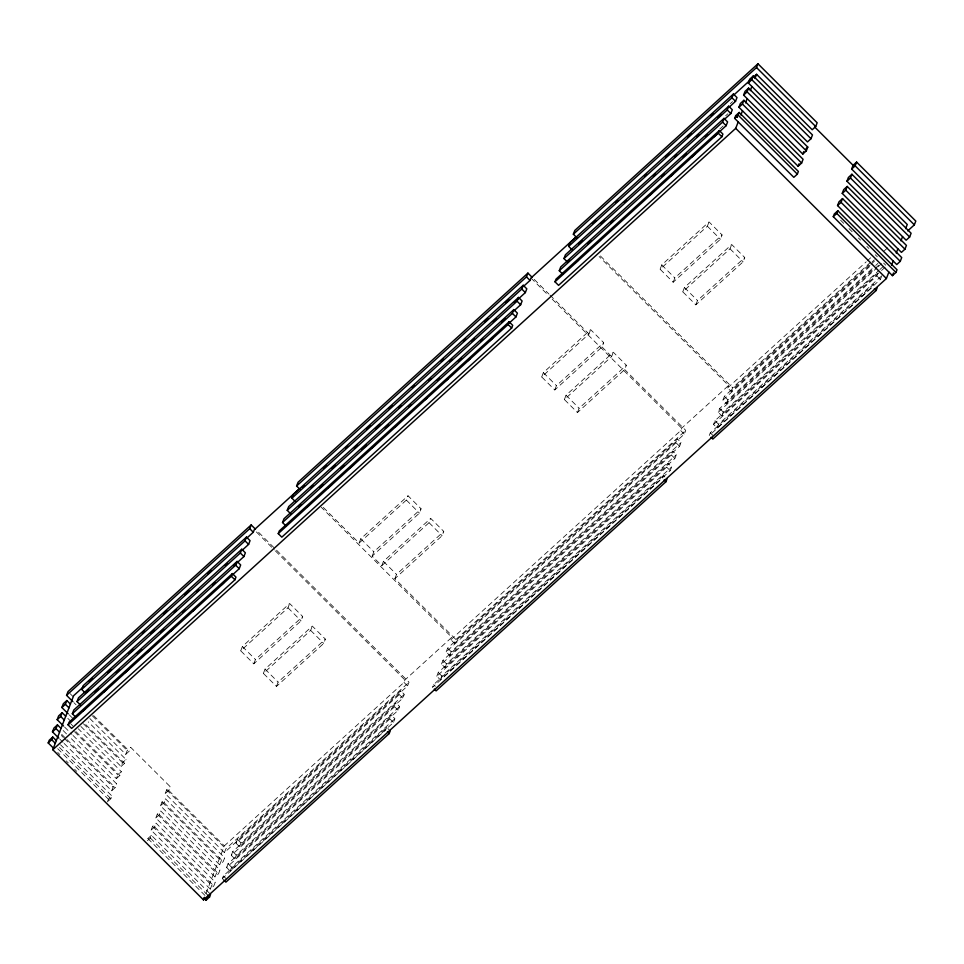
<?xml version="1.0" encoding="UTF-8"?>
<svg xmlns="http://www.w3.org/2000/svg" width="964" height="964" viewBox="0 0 964 964"><rect width="100%" height="100%" fill="white"/><g stroke="black" fill="none" stroke-linecap="round" stroke-linejoin="round"><path stroke-width="0.72" stroke-dasharray="4.82 3.62" d="M107.39 801.915L108.426 799.228L111.945 796.023L60.527 744.774M64.106 743.425L111.667 790.817L113.125 787.058L116.644 783.853L69.42 736.785M73.035 735.46L116.367 778.659L117.825 774.887L121.344 771.682L78.313 728.808M80.892 726.458L121.066 766.488L122.512 762.717L126.031 759.524L88.254 721.867M89.821 718.505L125.754 754.318L127.212 750.558L130.73 747.353L170.17 786.66L168.724 790.432L165.206 793.625L224.395 852.622L407.555 685.958L409.013 682.199L256.508 530.224M108.269 801.108L110.908 798.71L111.945 796.023M111.667 790.817L115.186 787.624L116.644 783.853M116.367 778.659L119.885 775.454L121.344 771.682M121.066 766.488L124.585 763.283L126.031 759.524M125.754 754.318L129.272 751.113L130.73 747.353M151.396 835.33L147.878 838.535L146.841 841.223L150.36 838.017L151.396 835.33L210.586 894.327M151.119 830.137L152.565 826.365L156.084 823.16L215.285 882.156L213.827 885.916L210.309 889.121L151.119 830.137L154.638 826.931L156.084 823.16M155.819 817.966L157.265 814.194L160.783 811.001L219.973 869.986L218.527 873.746L215.008 876.951L155.819 817.966L159.337 814.761L160.783 811.001M160.506 805.796L161.964 802.036L165.483 798.831L224.672 857.815L223.214 861.587L219.696 864.78L160.506 805.796L164.025 802.59L165.483 798.831M165.206 793.625L166.652 789.865L170.17 786.66M240.723 650.808L242.386 646.507L289.634 603.5L302.708 616.526L301.045 620.828L253.785 663.822L240.723 650.808L287.983 607.802L289.634 603.5M253.785 663.822L255.448 659.521L302.708 616.526M263.389 673.402L265.052 669.1L312.312 626.094L325.374 639.12L323.723 643.422L276.463 686.416L263.389 673.402L310.649 630.396L312.312 626.094M276.463 686.416L278.126 682.114L325.374 639.12M205.983 893.447L224.347 845.862L403.988 682.404L404.916 679.981L451.803 637.325L321.277 507.245M210.309 889.121L211.767 885.35L215.285 882.156M215.008 876.951L216.454 873.191L219.973 869.986M219.696 864.78L221.154 861.021L224.672 857.815M224.395 852.622L225.853 848.85L409.013 682.199M224.106 880.361L222.323 878.59L223.359 875.902L386.66 727.314L390.227 730.869M226.6 867.492L228.046 863.732L391.348 715.143L394.927 718.698L393.469 722.47L230.167 871.046L226.6 867.492L389.902 718.903L391.348 715.143M231.3 855.321L232.746 851.561L396.047 702.973L399.614 706.528L398.168 710.299L234.867 858.888L231.3 855.321L394.601 706.745L396.047 702.973M235.987 843.163L237.445 839.391L400.747 690.802L404.314 694.369L402.856 698.129L239.554 846.717L235.987 843.163L399.289 694.574L400.747 690.802M230.167 871.046L231.625 867.287L394.927 718.698M234.867 858.888L236.313 855.116L399.614 706.528M239.554 846.717L241.012 842.946L404.314 694.369M323.326 507.426L359.114 543.081L360.777 538.78L408.025 495.785L421.099 508.799L419.436 513.113L372.176 556.108L381.78 565.675L429.04 522.681L430.703 518.379L443.765 531.405L442.115 535.707L394.854 578.701L455.9 639.53L454.442 643.301L450.875 639.747L451.803 637.325M372.176 556.108L373.839 551.806L421.099 508.799M359.114 543.081L406.362 500.087L408.025 495.785M381.78 565.675L383.443 561.373L430.703 518.379M394.854 578.701L396.517 574.399L443.765 531.405M386.66 727.314L385.624 730.001L222.323 878.59M541.708 376.936L543.371 372.634L590.631 329.64L603.693 342.666L602.03 346.968L554.782 389.962L541.708 376.936L588.968 333.942L590.631 329.64M663.401 475.505L433.547 684.645L432.511 687.332L662.364 478.192L663.401 475.505L666.968 479.06M436.788 676.246L438.246 672.486L668.1 463.335L671.667 466.901L670.209 470.661L440.355 679.801L436.788 676.246L666.642 467.106L668.1 463.335M441.488 664.076L442.934 660.316L672.788 451.176L676.366 454.731L674.908 458.49L445.055 667.63L441.488 664.076L671.342 454.936L672.788 451.176M446.175 651.905L447.633 648.145L677.487 439.006L681.054 442.56L679.608 446.32L449.754 655.472L446.175 651.905L676.029 442.765L677.487 439.006M440.355 679.801L441.813 676.041L671.667 466.901M445.055 667.63L446.501 663.871L676.366 454.731M449.754 655.472L451.2 651.7L681.054 442.56M554.782 389.962L556.433 385.66L603.693 342.666M564.386 399.53L566.037 395.228L613.297 352.234L626.371 365.26L624.708 369.561L577.448 412.556L564.386 399.53L611.634 356.535L613.297 352.234M577.448 412.556L579.111 408.254L626.371 365.26M660.099 269.221L661.762 264.919L709.022 221.913L722.084 234.939L720.421 239.241L673.173 282.235L660.099 269.221L707.359 226.215L709.022 221.913M673.173 282.235L674.824 277.933L722.084 234.939M682.777 291.815L684.428 287.513L731.688 244.507L744.762 257.533L743.099 261.834L695.839 304.829L682.777 291.815L730.025 248.808L731.688 244.507M695.839 304.829L697.502 300.527L744.762 257.533M450.875 639.747L680.729 430.595L681.669 428.185L728.555 385.516L599.09 256.496M454.442 643.301L684.295 434.162L685.753 430.39L624.708 369.561M709.251 435.535L710.287 432.848L873.589 284.26L872.553 286.947L710.36 434.523M881.855 275.644L880.409 279.415L717.096 428.004L713.529 424.437L714.987 420.678L878.288 272.089M885.097 267.245L721.795 415.833L718.228 412.279L719.674 408.507L872.986 269.016M878.686 265.184L726.495 403.663L722.928 400.108L724.374 396.337L871.01 262.919M869.95 265.245L731.182 391.492L727.615 387.938L728.555 385.516M717.096 428.004L718.554 424.232L880.747 276.656M721.795 415.833L723.253 412.062L878.77 270.559M726.495 403.663L727.941 399.903L874.577 266.474M731.182 391.492L732.64 387.733L872.504 260.473M713.529 424.437L876.83 275.861L877.806 273.342M730.326 103.642L732.544 101.63M725.627 115.813L727.844 113.788M719.819 128.995L723.157 125.959M727.615 387.938L866.226 261.822M867.335 260.81L870.661 257.786M455.9 639.53L685.753 430.39M872.119 261.907L874.348 259.882M884.35 250.785L887.675 247.76M871.058 264.232L874.384 261.196M722.928 400.108L869.564 266.679M875.698 265.462L877.915 263.437M718.228 412.279L877.083 267.727M878.192 266.715L881.53 263.69M879.891 269.546L883.217 266.51M840.608 220.238L843.753 223.371M849.007 228.601L852.152 231.746M858.442 238.012L860.551 240.108M866.841 246.386L868.938 248.471M875.24 254.749L877.336 256.846M883.639 263.112L885.735 265.208M876.83 275.861L880.409 279.415M707.359 226.215L720.421 239.241M730.025 248.808L743.099 261.834M661.762 264.919L674.824 277.933M684.428 287.513L697.502 300.527M600.403 255.954L732.64 387.733M724.374 396.337L727.941 399.903M719.674 408.507L723.253 412.062M714.987 420.678L718.554 424.232M710.287 432.848L712.962 435.511M534.237 279.403L548.974 294.08M550.022 295.129L588.968 333.942M602.03 346.968L611.634 356.535M530.971 278.006L547.95 294.924M552.191 299.153L681.669 428.185M680.729 430.595L684.295 434.162M676.029 442.765L679.608 446.32M671.342 454.936L674.908 458.49M666.642 467.106L670.209 470.661M543.371 372.634L556.433 385.66M566.037 395.228L579.111 408.254M406.362 500.087L419.436 513.113M429.04 522.681L442.115 535.707M360.777 538.78L373.839 551.806M383.443 561.373L396.517 574.399M447.633 648.145L451.2 651.7M442.934 660.316L446.501 663.871M438.246 672.486L441.813 676.041M433.547 684.645L435.33 686.428M256.352 531.923L274.391 549.902M275.451 550.962L404.916 679.981M403.988 682.404L407.555 685.958M399.289 694.574L402.856 698.129M394.601 706.745L398.168 710.299M287.983 607.802L301.045 620.828M310.649 630.396L323.723 643.422M389.902 718.903L393.469 722.47M242.386 646.507L255.448 659.521M265.052 669.1L278.126 682.114M237.445 839.391L241.012 842.946M232.746 851.561L236.313 855.116M93.592 715.553L129.272 751.113M168.724 790.432L224.347 845.862M70.131 693.67L73.3 696.827M92.327 715.794L127.212 750.558M166.652 789.865L225.853 848.85M73.963 702.708L76.084 704.804M228.046 863.732L231.625 867.287M85.748 724.591L124.585 763.283M164.025 802.59L223.214 861.587M83.41 723.747L122.512 762.717M161.964 802.036L221.154 861.021M69.275 714.866L73.493 719.084M67.817 718.349L70.962 721.482M70.878 723.94L72.662 725.723M223.359 875.902L226.926 879.457M75.807 731.519L119.885 775.454M159.337 814.761L218.527 873.746M74.481 731.7L117.825 774.887M157.265 814.194L216.454 873.191M64.576 727.037L71.975 734.411M63.118 730.519L68.372 735.749M61.672 734.279L65.865 738.46M66.914 739.509L115.186 787.624M154.638 826.931L213.827 885.916M61.334 735.436L63.443 737.544M64.504 738.605L113.125 787.058M152.565 826.365L211.767 885.35M59.876 739.207L63.046 742.364M59.491 747.462L110.908 798.71M150.36 838.017L207.766 895.231M57.695 748.667L108.426 799.228M147.878 838.535L204.958 895.411M57.707 752.402L59.828 754.511M66.167 760.837L68.287 762.934M74.626 769.26L76.734 771.369"/><path stroke-width="1.45" d="M53.49 748.197L48.2 742.919L49.236 740.231L52.755 737.038L56.322 740.593M58.828 738.147L52.478 731.833L53.936 728.073L57.454 724.868L61.021 728.423M63.516 725.988L57.177 719.662L58.623 715.903L62.142 712.697L65.721 716.252M68.215 713.818L61.865 707.492L63.323 703.732L66.841 700.527L70.408 704.082M72.903 701.647L66.564 695.333L68.022 691.562L251.182 524.91L255.448 529.164M48.2 742.919L51.719 739.725L52.755 737.038M52.478 731.833L55.996 728.627L57.454 724.868M57.177 719.662L60.696 716.457L62.142 712.697M61.865 707.492L65.383 704.298L66.841 700.527M888.892 272.077L886.398 278.536L203.488 899.906L52.803 749.739L73.65 695.683L83.639 686.609M68.058 724.856L69.095 722.169L232.396 573.58L235.963 577.135L234.927 579.822L71.625 728.41L68.058 724.856L231.36 576.267L232.396 573.58M75.903 717.324L72.336 713.758L73.794 709.998L237.096 561.409L240.663 564.964L239.217 568.736L232.541 574.797M80.602 705.154L77.036 701.599L78.482 697.828L241.783 549.239L245.362 552.806L243.904 556.565L233.903 565.663M85.302 692.983L81.723 689.429L83.181 685.657L246.483 537.081L250.05 540.635L248.604 544.395L241.94 550.468M72.336 713.758L235.638 565.181L237.096 561.409M77.036 701.599L240.337 553.011L241.783 549.239M81.723 689.429L245.037 540.84L246.483 537.081M66.564 695.333L249.724 528.67L251.182 524.91M246.639 538.286L253.291 532.236L254.231 529.814L298.936 489.134M278.247 533.61L279.283 530.923L509.137 321.771L512.715 325.338L511.667 328.025L281.813 537.165L278.247 533.61L508.1 324.47L509.137 321.771M286.103 526.067L282.524 522.512L283.982 518.753L513.836 309.613L517.403 313.167L515.957 316.927L509.293 322.988M290.791 513.908L287.224 510.342L288.682 506.582L518.536 297.442L522.102 300.997L520.644 304.769L513.981 310.83M295.49 501.738L291.923 498.183L293.369 494.412L523.223 285.272L526.802 288.826L525.344 292.598L514.234 302.696M300.19 489.567L296.611 486.013L298.069 482.241L527.923 273.101L532.128 277.307M203.488 899.906L204.488 897.327M203.91 898.111L206.031 900.207L207.067 897.52M206.031 900.207L209.55 897.014L210.586 894.327M282.524 522.512L512.378 313.372L513.836 309.613M287.224 510.342L517.078 301.202L518.536 297.442M291.923 498.183L521.777 289.043L523.223 285.272M296.611 486.013L526.465 276.873L527.923 273.101M523.38 286.489L530.043 280.428L530.971 278.006L575.677 237.325M554.987 281.801L556.023 279.114L719.337 130.526L722.904 134.08L721.867 136.78L558.566 285.356L554.987 281.801L718.288 133.213L719.337 130.526M562.843 274.27L559.277 270.715L560.723 266.944L724.024 118.355L727.591 121.922L726.145 125.681L719.481 131.743M569.76 260.075L567.531 262.1L563.964 258.545L565.422 254.773L728.724 106.197L732.291 109.751L730.833 113.511L724.169 119.584M572.23 249.929L568.664 246.374L570.11 242.615L733.411 94.026L736.99 97.581L735.532 101.341L728.868 107.414M576.93 237.771L573.351 234.204L574.809 230.444L757.969 63.793L817.159 122.777L815.713 126.537L812.194 129.742L756.571 74.312L753.246 77.337M224.106 880.361L225.889 882.144L389.191 733.556L390.227 730.869M559.277 270.715L722.578 122.127L724.024 118.355M563.964 258.545L727.266 109.956L728.724 106.197M568.664 246.374L731.965 97.786L733.411 94.026M734.628 118.355L735.677 115.656L739.195 112.463L798.385 171.447L797.349 174.135L793.83 177.34L734.628 118.355L738.147 115.15L739.195 112.463M738.918 107.257L740.364 103.497L743.883 100.292L803.072 159.277L801.626 163.049L798.108 166.242L738.918 107.257L742.437 104.052L743.883 100.292M743.606 95.087L745.064 91.327L748.582 88.122L807.772 147.106L806.314 150.878L802.795 154.083L743.606 95.087L747.124 91.893L748.582 88.122M748.305 82.916L749.751 79.156L753.27 75.951L812.471 134.948L811.013 138.708L807.495 141.913L748.305 82.916L751.824 79.723L753.27 75.951M573.351 234.204L756.523 67.552L757.969 63.793M52.803 749.739L735.713 128.357L738.207 121.91M740.858 115.017L742.485 110.812M745.558 102.847L747.172 98.641M750.257 90.676L751.872 86.483M754.945 78.518L756.571 74.312M434.294 689.115L436.077 690.899L665.931 481.759L666.968 479.06M798.108 166.242L799.072 163.735M802.795 154.083L803.771 151.565M833.27 216.647L834.306 213.96L837.824 210.755L897.014 269.751L895.978 272.438L892.459 275.644L833.27 216.647L836.788 213.442L837.824 210.755M837.547 205.561L839.005 201.789L842.524 198.596L901.714 257.581L900.268 261.34L896.749 264.546L837.547 205.561L841.066 202.356L842.524 198.596M842.247 193.39L843.693 189.619L847.223 186.426L906.413 245.41L904.955 249.182L901.436 252.375L842.247 193.39L845.765 190.185L847.223 186.426M846.946 181.22L848.392 177.46L851.911 174.255L911.101 233.24L909.654 237.011L906.136 240.205L846.946 181.22L850.465 178.015L851.911 174.255M905.642 228.685L907.257 224.479L851.634 169.049L853.092 165.29L856.61 162.085L915.8 221.081L914.342 224.841L907.69 230.902M851.634 169.049L855.152 165.856L856.61 162.085M711.034 437.307L712.818 439.09L876.119 290.501L877.156 287.814M891.555 265.184L893.17 260.991M896.243 253.026L897.87 248.82M900.942 240.855L902.569 236.65M892.459 275.644L893.495 272.945M89.182 681.56L92.508 678.536M142.407 633.131L144.624 631.107M163.47 613.96L166.796 610.935M184.546 594.788L188.98 590.751M207.826 573.604L211.152 570.567M302.407 487.543L304.624 485.531M323.506 468.347L326.832 465.323M345.714 448.139L347.932 446.127M366.814 428.944L370.14 425.919M389.022 408.736L392.348 405.711M412.339 387.528L414.556 385.504M441.211 361.259L443.428 359.235M463.419 341.051L465.636 339.027M484.506 321.856L487.844 318.819M505.606 302.66L508.944 299.623M592.45 223.636L595.776 220.611M615.743 202.452L617.96 200.428M644.567 176.219L646.784 174.195M665.642 157.048L668.968 154.023M687.814 136.864L691.14 133.839M711.107 115.68L713.324 113.656M734.387 94.496L751.028 79.361M86.411 691.971L88.628 689.947M107.522 672.764L110.848 669.739M128.622 653.568L133.068 649.519M150.842 633.348L154.18 630.311M174.171 612.116L176.388 610.104M196.391 591.908L198.608 589.884M225.275 565.627L227.492 563.603M311.035 487.591L313.252 485.567M332.134 468.396L335.46 465.359M354.342 448.188L357.668 445.151M375.442 428.992L379.876 424.955M398.759 407.772L400.976 405.748M428.739 380.491L430.956 378.478M449.839 361.295L452.056 359.283M472.047 341.087L474.264 339.075M493.146 321.892L496.472 318.867M578.894 243.868L582.232 240.831M601.114 223.648L604.452 220.623M624.443 202.428L626.66 200.404M653.327 176.147L655.544 174.123M674.439 156.939L676.656 154.915M696.647 136.719L698.876 134.707M717.758 117.524L721.096 114.487M95.05 692.007L98.376 688.983M116.15 672.812L119.488 669.775M137.262 653.604L141.708 649.555M160.59 632.372L163.916 629.347M182.811 612.164L185.028 610.14M212.803 584.871L215.02 582.846M298.563 506.835L300.792 504.811M319.662 487.639L323 484.603M340.762 468.444L344.088 465.407M361.862 449.236L366.296 445.199M385.178 428.028L388.504 424.991M408.495 406.808L410.712 404.784M437.367 380.539L439.584 378.515M458.466 361.343L461.792 358.307M480.675 341.136L482.892 339.111M501.774 321.94L505.1 318.903M587.534 243.904L590.86 240.88M610.863 222.684L613.08 220.66M661.967 176.183L664.184 174.159M683.066 156.975L686.404 153.951M705.286 136.768L707.504 134.743M82.579 711.251L84.796 709.239M103.678 692.056L107.016 689.019M124.79 672.848L129.236 668.799M147.01 652.628L150.336 649.591M170.339 631.408L172.556 629.384M192.547 611.188L194.776 609.164M221.431 584.907L223.66 582.883M307.191 506.871L309.42 504.859M328.29 487.676L331.628 484.651M349.39 468.48L353.836 464.443M371.598 448.272L374.936 445.248M394.915 427.052L397.144 425.04M424.895 399.783L427.124 397.758M445.995 380.587L448.224 378.563M467.094 361.392L470.432 358.355M489.302 341.184L492.64 338.147M575.062 263.148L578.388 260.111M597.282 242.928L600.608 239.903M649.495 195.427L651.712 193.403M670.595 176.219L672.824 174.195M691.706 157.012L695.044 153.987M713.926 136.804L717.252 133.767M806.012 148.709L807.772 147.106M756.523 67.552L815.713 126.537M855.152 165.856L914.342 224.841M814.713 127.043L853.092 165.29M751.824 79.723L811.013 138.708M850.465 178.015L909.654 237.011M747.124 91.893L806.314 150.878M845.765 190.185L904.955 249.182M742.437 104.052L801.626 163.049M841.066 202.356L900.268 261.34M731.965 97.786L735.532 101.341M738.147 115.15L797.349 174.135M836.788 213.442L895.978 272.438M735.677 115.656L737.46 117.439M727.266 109.956L730.833 113.511M735.713 128.357L886.398 278.536M722.578 122.127L726.145 125.681M718.288 133.213L721.867 136.78M874.336 288.73L876.119 290.501M526.465 276.873L530.043 280.428M521.777 289.043L525.344 292.598M517.078 301.202L520.644 304.769M512.378 313.372L515.957 316.927M508.1 324.47L511.667 328.025M664.148 479.976L665.931 481.759M249.724 528.67L253.291 532.236M245.037 540.84L248.604 544.395M240.337 553.011L243.904 556.565M235.638 565.181L239.217 568.736M231.36 576.267L234.927 579.822M387.408 731.784L389.191 733.556M65.383 704.298L68.962 707.853M60.696 716.457L64.263 720.024M55.996 728.627L59.563 732.182M51.719 739.725L55.285 743.28M207.766 895.231L209.55 897.014"/></g></svg>
